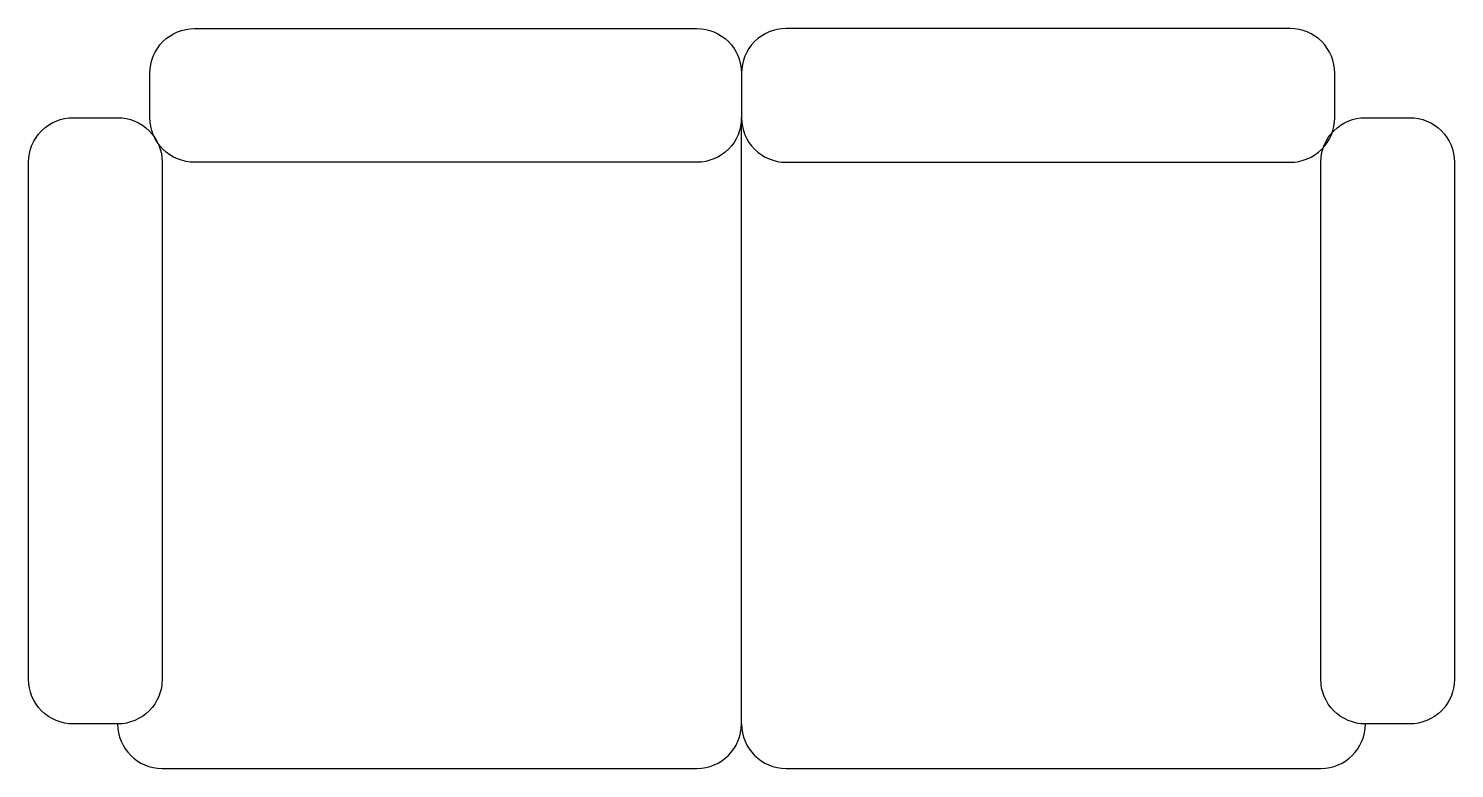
# Model space of a CAD drawing. Extents: x 0 to 1.6, y 0 to 0.83.
import ezdxf

# ---------------------------------------------------------------- set-up
doc = ezdxf.new("R2010")
doc.units = 0
doc.layers.get('0').update_dxf_attribs({"linetype": 'CONTINUOUS'})

msp = doc.modelspace()

# ---------------------------------------------------------------- linework, layer by layer
at = {"color": 0}
for p, q in [((0.8, 0.05), (0.8, 0.73)), ((0.15, 0), (0.75, 0)), ((0.85, 0), (1.45, 0))]:
    msp.add_line(p, q, dxfattribs=at)
for points in [[(0.1862, 0.83), (0.75, 0.83, -0.414214), (0.8, 0.78), (0.8, 0.73, -0.414214), (0.75, 0.68), (0.1862, 0.68, -0.414214), (0.1362, 0.73), (0.1362, 0.78, -0.414214)], [(0.85, 0.68), (1.4157, 0.68, 0.414214), (1.4657, 0.73), (1.4657, 0.78, 0.414214), (1.4157, 0.83), (0.85, 0.83, 0.414214), (0.8, 0.78), (0.8, 0.73, 0.414214)], [(0.05, 0.73), (0.1, 0.73, -0.414214), (0.15, 0.68), (0.15, 0.1, -0.414214), (0.1, 0.05), (0.05, 0.05, -0.414214), (0, 0.1), (0, 0.68, -0.414214)], [(1.5, 0.73), (1.55, 0.73, -0.414214), (1.6, 0.68), (1.6, 0.1, -0.414214), (1.55, 0.05), (1.5, 0.05, -0.414214), (1.45, 0.1), (1.45, 0.68, -0.414214)]]:
    msp.add_lwpolyline(points, format="xyb", close=True, dxfattribs=at)
for centre, start, end in [((0.15, 0.05), 180, 270), ((0.75, 0.05), 270, 0), ((0.85, 0.05), 180, 270), ((1.45, 0.05), 270, 0)]:
    msp.add_arc(centre, 0.05, start, end, dxfattribs=at)

doc.saveas('drawing.dxf')
